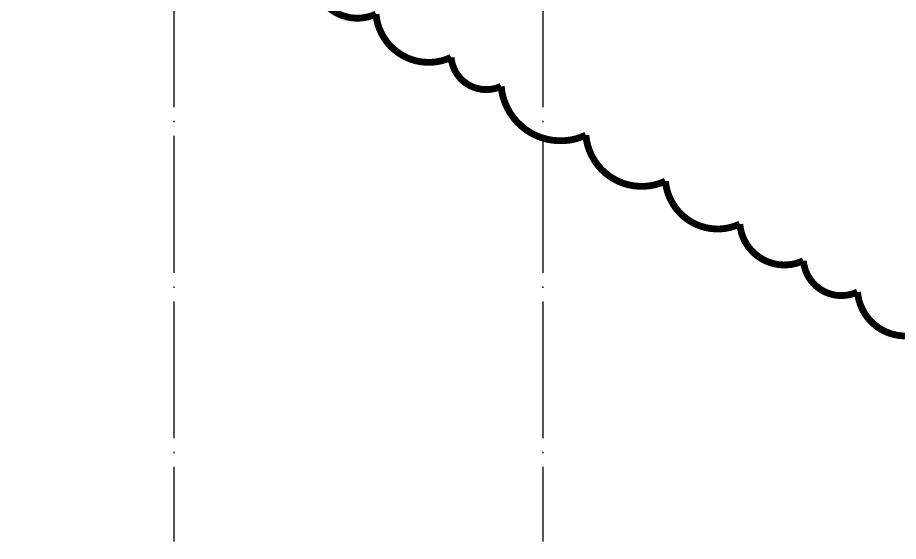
# Model space of a CAD drawing. Header units: millimetres. Extents: x 1337745 to 1642153, y -192803 to 266425.
# Drawn here: x 1414762 to 1427647, y 86979 to 94639 of the extents above; entities that cross this region are included whole.
import ezdxf

# ---------------------------------------------------------------- set-up
doc = ezdxf.new("R2010")
doc.units = ezdxf.units.MM
doc.header["$LTSCALE"] = 1000
doc.header["$MEASUREMENT"] = 0
doc.linetypes.add('__附着_A09-停车位、行车流线模块_TEN24RUY_设计区$0$DASH', pattern=[0.35, 0.25, -0.1])
doc.linetypes.add('DOTE', pattern=[2.42, 2, -0.2, 0.02, -0.2])
doc.layers.add('__附着_A09-停车位、行车流线模块_TEN24RUY_设计区$0$STD-PARK', color=103, linetype='__附着_A09-停车位、行车流线模块_TEN24RUY_设计区$0$DASH')
doc.layers.add('DOTE', color=16, linetype='DOTE')

msp = doc.modelspace()

# ---------------------------------------------------------------- linework, layer by layer
at = {"layer": '__附着_A09-停车位、行车流线模块_TEN24RUY_设计区$0$STD-PARK', "color": 1, "const_width": 100}
msp.add_lwpolyline([(1414599.4, 97809.5, 0.5205671), (1415412.3, 97340.5, 0.5205671), (1416600.8, 96654.8, 0.5205671), (1417870.2, 95922.3, 0.5205671), (1418495.7, 95561.4, 0.5205671), (1419090.2, 95218.4, 0.5205671), (1420004.6, 94690.8, 0.5205671), (1421103.6, 94056.7, 0.5205671), (1421835.7, 93634.3, 0.5205671), (1423074.8, 92919.3, 0.5205671), (1424239.1, 92247.6, 0.5205671), (1425327.6, 91619.5, 0.5205671), (1426257.4, 91083, 0.5205671), (1427049.4, 90626, 0.5205671), (1428049.4, 90049.1, 0.5205671)], format="xyb", dxfattribs=at)
at = {"layer": 'DOTE'}
for p, q in [((1417047.5, 199388.6, 0), (1417047.5, 86979.4, 0)), ((1422447.5, 199388.6, 0), (1422447.5, 86979.4, 0))]:
    msp.add_line(p, q, dxfattribs=at)

doc.saveas('drawing.dxf')
